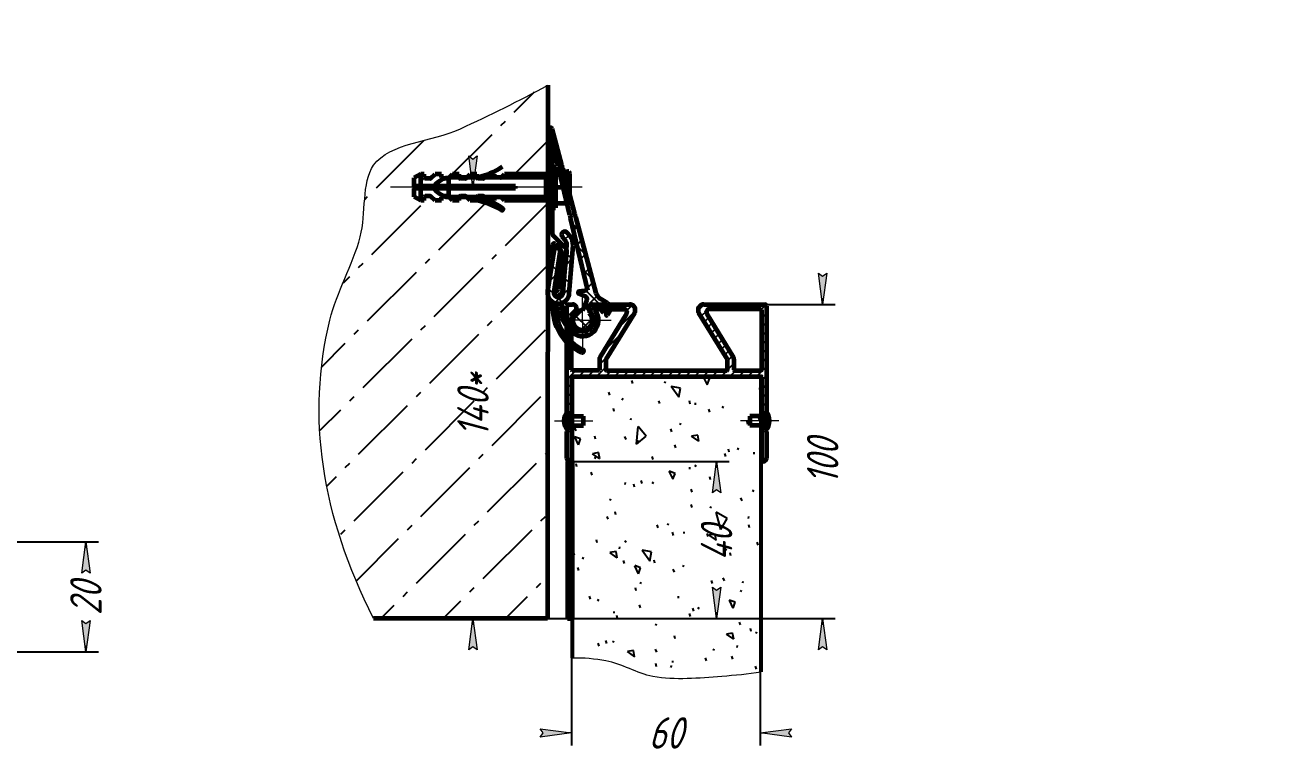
# Model space of a CAD drawing. Header units: millimetres. Extents: x 0 to 1680, y 0 to 594.
# Drawn here: x 229.1 to 428.5, y 225.3 to 340.6 of the extents above; entities that cross this region are included whole.
import ezdxf

# ---------------------------------------------------------------- set-up
doc = ezdxf.new("R2010")
doc.units = ezdxf.units.MM
for name, pattern in [('K5LT_AXLED', [19.5, 15, -1.5, 1.5, -1.5]), ('K5LT_BASIC', [0]), ('K5LT_THIN', [0]), ('K5LT_THIN_INCLUDED_TO_HATCHING', [0])]:
    doc.linetypes.add(name, pattern=pattern)
doc.layers.add('Системный слой', color=7, linetype='Continuous')
doc.styles.add('KDIMTEXTSTYLE', font='GOST_AU.SHX', dxfattribs={"width": 0.96, "oblique": 15, "height": 5})
doc.dimstyles.new('KDIMSTYLE (0.50)', dxfattribs={"dimtxt": 5, "dimasz": 1, "dimexe": 2, "dimexo": 0, "dimgap": 1, "dimtad": 1, "dimlfac": 2, "dimtxsty": 'KDIMTEXTSTYLE', "dimsah": 1, "dimcen": 0, "dimdle": 1, "dimadec": 0, "dimazin": 0, "dimtfac": 0.667, "dimtmove": 0, "dimatfit": 3, "dimfxl": 1, "dimtvp": 1, "dimtolj": 1, "dimtzin": 0, "dimarcsym": 0})

# ---------------------------------------------------------------- blocks, each defined once
blk = doc.blocks.new('U830')
at = {"layer": 'Системный слой', "color": 5, "linetype": 'K5LT_BASIC', "lineweight": 60, "true_color": 0x0000ff}
for p, q in [((315.3897430871893, 271.0888550475452), (315.3897430871893, 246.0888550475452)), ((316.1397430871893, 271.0888550475452), (315.3897430871893, 271.0888550475452)), ((316.1397430871893, 246.0888550475452), (316.1397430871893, 271.0888550475452)), ((315.3897430871893, 246.0888550475452), (316.1397430871893, 246.0888550475452))]:
    blk.add_line(p, q, dxfattribs=at)
blk = doc.blocks.new('KDIMARROW_01')
at = {"layer": 'Системный слой'}
blk.add_hatch(color=0, dxfattribs=at).paths.add_polyline_path([(0, 0), (-5, 0.658262491226197), (-4.5, 5.51091059616309e-16), (-5, -0.6582624912261956)])
at = {"layer": 'Системный слой', "color": 0, "linetype": 'K5LT_THIN', "lineweight": 18}
for p, q in [((-4.5, 5.51091059616309e-16), (-5, 0.658262491226197)), ((-5, 0.658262491226197), (0, 0)), ((0, 0), (-5, -0.6582624912261956)), ((-5, -0.6582624912261956), (-4.5, 5.51091059616309e-16)), ((0, 0), (-1, 0))]:
    blk.add_line(p, q, dxfattribs=at)
blk = doc.blocks.new('U849')
at = {"layer": 'Системный слой', "color": 5, "linetype": 'K5LT_BASIC', "lineweight": 60, "true_color": 0x0000ff}
for p, q in [((315.7722700270094, 306.9534816237879), (315.2993552695207, 307.5087766500058)), ((315.0109494183582, 306.3051060144048), (314.5380346608695, 306.8604010406227)), ((314.6584321151447, 297.927307209121), (315.2466874792935, 305.580088318653)), ((315.655490784731, 297.8506651227526), (316.2437461488798, 305.5034462322847)), ((313.2211557224912, 304.8873753062089), (312.1817453591284, 298.2557681933487)), ((314.2090944389636, 304.7325299236654), (313.1696840756008, 298.1009228108052)), ((313.5067271344146, 305.0954075469772), (314.0007230418064, 305.0181544338997))]:
    blk.add_line(p, q, dxfattribs=at)
for centre, radius, start, end in [((314.9186949651951, 307.184588845314), 0.5, 40.41924145071063, 220.4192414507106), ((314.2496288097072, 305.6567304050213), 1, 355.6044214560689, 40.41924145071733), ((314.2496288097072, 305.6567304050213), 2, 355.6044214560678, 40.41924145071336), ((313.4681005778759, 304.8484095932813), 0.25, 81.11183987916425, 171.1118398791707), ((313.9620964852677, 304.7711564802039), 0.25, 351.1118398791706, 81.11183987919098), ((313.9106381129548, 297.984788773897), 1.75, 171.0921709392491, 355.6044214560681), ((313.9106381129548, 297.984788773897), 0.75, 171.0921709392486, 355.6044214560678), ((311.993865120018, 296.0128655265198), 1, 357.9306609367089, 45.81252553431246), ((320.9879958599713, 295.6878851692327), 8, 177.9306609367082, 244.9585460194216), ((320.9879958599713, 295.6878851692327), 7.5, 179.5770221326839, 244.958546019421), ((313.738193418626, 295.741406767328), 0.25, 5.308174429605517, 179.5770221326798), ((319.9613903528341, 296.3196108126826), 6, 185.3081744296047, 232.2603408371317), ((314.9715760014649, 296.0006237614239), 0.5, 118.133524894569, 183.6578064975603), ((319.9613903528341, 296.3196108126826), 5.5, 183.6578064975605, 232.2603408371316), ((316.4419616035032, 291.7725104972747), 0.25, 232.2603408371309, 52.26034083713083), ((317.7076233487774, 288.6663713589633), 0.25, 244.9585460194161, 64.95854601941606)]:
    blk.add_arc(centre, radius, start, end, dxfattribs=at)
blk = doc.blocks.new('U850')
at = {"layer": 'Системный слой', "color": 5, "linetype": 'K5LT_BASIC', "lineweight": 60, "true_color": 0x0000ff}
for p, q in [((312.2229737408936, 322.1479843058851), (312.2228662769155, 304.1479843103724)), ((312.7229755360947, 322.3979828133397), (312.472974039398, 322.3979828133397)), ((312.9729755360947, 314.9812614794396), (312.9729755360947, 322.1479828133398)), ((312.7229755360947, 314.7312614794396), (312.9729755360947, 314.9812614794396)), ((312.9729755360947, 314.4812614794396), (312.7229755360947, 314.7312614794396)), ((312.9729755360947, 307.3145401455395), (312.9729755360947, 314.4812614794397)), ((312.9728662769155, 304.1479828136712), (312.9728662769155, 305.546882451752)), ((314.9553426530081, 305.2286196380323), (313.0461988407978, 307.1377634502425)), ((313.3996429722122, 305.7236591470487), (314.1772828292826, 304.9460192899784)), ((312.472866276911, 303.8979828136712), (312.7228662769155, 303.8979828136712)), ((314.4649418455983, 304.1367312574807), (313.8811131336745, 298.4529798180491)), ((314.6272489229368, 298.3769444053664), (315.2430835908381, 304.4201323066023)), ((313.3329989990443, 298.0062462336628), (313.3076538614835, 297.7575343039086))]:
    blk.add_line(p, q, dxfattribs=at)
for centre, radius, start, end in [((312.472974039398, 322.1479828133397), 0.25, 90, 179.9996569813452), ((312.7229755360947, 322.1479828133397), 0.25, 0, 90), ((313.2229755360947, 307.3145401455395), 0.25, 180, 224.9999999999954), ((313.2228662769155, 305.546882451752), 0.25, 44.99999999999539, 180), ((314.2482358718216, 304.5215128568461), 1, 354.1813257613989, 45), ((312.472866276911, 304.1479828136712), 0.25, 179.9996569813517, 270), ((312.7228662769155, 304.1479828136712), 0.25, 270, 0), ((313.4701760480959, 304.2389125087916), 1, 354.1352094790606, 45), ((313.5563657912376, 297.7321891663478), 0.25, 174.1813257613956, 264.1813257613827), ((313.5817109287984, 297.9809010961017), 0.25, 84.18132576138265, 174.1813257613956), ((313.6324012039202, 298.4783249556103), 1, 264.181325761396, 354.1813257613989), ((313.6324012039202, 298.4783249556103), 0.25, 264.1813257613827, 354.1813257613956)]:
    blk.add_arc(centre, radius, start, end, dxfattribs=at)
blk = doc.blocks.new('U851')
at = {"layer": 'Системный слой', "color": 30, "linetype": 'K5LT_AXLED', "lineweight": 18, "true_color": 0xff8000}
blk.add_line((348.9897431110317, 277.578729235973), (342.8897430871898, 277.578729235973), dxfattribs=at)
at = {"layer": 'Системный слой', "color": 5, "linetype": 'K5LT_BASIC', "lineweight": 60, "true_color": 0x0000ff}
for p, q in [((344.3897430871898, 278.328729235973), (344.3897430871898, 276.828729235973)), ((346.7897430856997, 278.328729235973), (344.3897430871898, 278.328729235973)), ((346.8897430871898, 279.078729235973), (346.8897430871898, 276.078729235973)), ((346.7897430856997, 276.828729235973), (344.3897430871898, 276.828729235973))]:
    blk.add_line(p, q, dxfattribs=at)
for centre, radius, start, end in [((346.7897430856997, 278.4287292374631), 0.1000000014901161, 270, 0), ((345.3147431736165, 277.578729235973), 2.174999937415126, 316.397179457138, 43.60282054286201), ((346.7897430856997, 276.7287292344829), 0.1000000014901161, 0, 89.99999999999994)]:
    blk.add_arc(centre, radius, start, end, dxfattribs=at)
blk = doc.blocks.new('U852')
at = {"layer": 'Системный слой', "color": 30, "linetype": 'K5LT_AXLED', "lineweight": 18, "true_color": 0xff8000}
blk.add_line((313.2897430633482, 277.578729235973), (319.38974308719, 277.578729235973), dxfattribs=at)
at = {"layer": 'Системный слой', "color": 5, "linetype": 'K5LT_BASIC', "lineweight": 60, "true_color": 0x0000ff}
for p, q in [((315.38974308719, 276.078729235973), (315.38974308719, 279.078729235973)), ((315.4897430886801, 278.328729235973), (317.88974308719, 278.328729235973)), ((317.88974308719, 276.828729235973), (317.88974308719, 278.328729235973)), ((315.4897430886801, 276.828729235973), (317.88974308719, 276.828729235973))]:
    blk.add_line(p, q, dxfattribs=at)
for centre, radius, start, end in [((316.9647430007633, 277.578729235973), 2.174999937415126, 136.397179457138, 223.602820542862), ((315.4897430886801, 278.4287292374631), 0.1000000014901161, 180, 269.9999999999999), ((315.4897430886801, 276.7287292344829), 0.1000000014901161, 90.00000000000001, 180)]:
    blk.add_arc(centre, radius, start, end, dxfattribs=at)
blk = doc.blocks.new('U853')
at = {"layer": 'Системный слой'}
h = blk.add_hatch(dxfattribs=at)
h.set_pattern_fill('Песок', angle=40, style=0, pattern_type=0)
h.set_pattern_definition([(40, (7.66044443118978, 6.427876096865393), (-20.56920350996926, 24.5134221798073), [2, -30]), (130, (9.192533317427737, 7.713451316238471), (-24.5134221798073, -20.56920350996926), [2, -30]), (85, (7.66044443118978, 6.427876096865393), (-20.56882517772485, 24.51297130099583), [2.828000068664551, -42.42599868774414]), (59.99999999999999, (9.192533317427737, 7.713451316238471), (-27.71281292110204, 16), [2, -30]), (150, (10.19226386912524, 9.44522345926672), (-16, -27.71281292110204), [2, -30]), (105, (9.192533317427737, 7.713451316238471), (-27.71230319544804, 15.99970570975645), [2.828000068664551, -42.42599868774414]), (80, (16.85297774861752, 14.14132741310386), (-26.09740545482351, 4.601676708173656), [1.5, -25]), (170, (17.11351569518355, 15.61835731746236), (-4.601676708173652, -26.09740545482351), [1.5, -25]), (125, (16.85297774861752, 14.14132741310386), (-26.09694748155999, 4.601595955130849), [2.121000051498413, -35.35499954223633]), (99.99999999999999, (-18.79566591867736, -15.77143634009354), (-15.75692404819533, -2.778370842670881), [1, -15]), (190, (-18.96929776496088, -14.78664805006619), (2.778370842670888, -15.75692404819533), [1, -15]), (145, (-18.79566591867736, -15.77143634009354), (-15.75733021059786, -2.778442460061004), [1.414000034332275, -21.21299934387207]), (70, (1.232568334324387, 14.08832052805517), (-15.03508193257453, 5.472322293210701), [1, -15]), (160, (1.574569151644623, 15.02799693239705), (-5.472322293210702, -15.03508193257453), [1, -15]), (115, (1.232568334324387, 14.08832052805517), (-15.03546948822825, 5.472463351932776), [1.414000034332275, -21.21299934387207]), (85, (0, 0), (-9.351856781683848, 7.8449203141188), [0.300000011920929, -10]), (65, (0, 0), (-2.418447626479752, 6.644630243886747), [0.300000011920929, -10]), (105, (0, 0), (-6.19307471107896, 7.658056256191532), [0.5, -12]), (110, (0, 0), (-7.945928918804033, 1.364629479863953), [0.5, -7])])
h.paths.add_polyline_path([(346.1397430871893, 237.5542555754899), (346.1397430871893, 284.5888550475449), (316.1397430871893, 284.5888550475449), (316.1397430871236, 239.795097977297), (320.8059112865709, 239.4736839813921), (321.48654267911, 239.3588609629494), (324.1069875066175, 238.5696779646696), (328.844235045339, 236.8910901958582), (328.9548208416088, 236.8694349087835), (332.6962543470577, 236.511925794875), (337.6428688602603, 236.7026497958375), (339.9082954799401, 236.8694349087835)])
at = {"layer": 'Системный слой', "color": 5, "linetype": 'K5LT_BASIC', "true_color": 0x0000ff, "const_width": 0.6}
blk.add_lwpolyline([(346.1397430871893, 237.5542555754899), (346.1397430871893, 284.5888550475449), (316.1397430871893, 284.5888550475449), (316.1397430871893, 239.7950979772973)], dxfattribs=at)
at = {"layer": 'Системный слой', "color": 7, "linetype": 'K5LT_THIN_INCLUDED_TO_HATCHING', "lineweight": 18}
blk.add_open_spline([(346.1397430871893, 237.5542555754899), (344.0693662218243, 237.2427372599398), (341.9922170194079, 237.0144637043707), (339.9082954799401, 236.8694349087835), (336.2776930127582, 236.6167661335437), (332.4969632542184, 236.1976492788056), (328.9548208416088, 236.8694349087835), (326.4090849733063, 237.3522468838062), (324.035423346696, 238.8954281142976), (321.48654267911, 239.3588609629494), (319.7324340020575, 239.6777898133226), (317.9501674713954, 239.8232021514384), (316.1397430871236, 239.795097977297)], degree=3, knots=[0, 0, 0, 0, 1, 1, 1, 2, 2, 2, 3, 3, 3, 4, 4, 4, 4], dxfattribs=at)
blk = doc.blocks.new('U854')
at = {"layer": 'Системный слой'}
h = blk.add_hatch(dxfattribs=at)
h.set_pattern_fill('Неметалл', angle=45, style=0, pattern_type=0)
h.set_pattern_definition([(45, (0, 0), (-1.414213562373095, 1.414213562373095), []), (135, (0, 0), (-1.414213562373095, -1.414213562373095), [])])
h.paths.add_polyline_path([(317.7719135862538, 295.1388384616316), (316.7453625558957, 294.7564865529523), (316.2279714162981, 293.790926400157), (316.4781665431187, 292.7244357070354), (317.3709805473106, 292.0897049342515), (318.4604709501932, 292.2037692232584), (319.2024594027722, 293.009655776217), (319.2263377289413, 294.1048406124613), (318.8378711899081, 294.7072897014946), (319.1919020812362, 295.5817723912841), (319.4603206991308, 295.8545324597955), (319.842991818122, 295.8576023289667), (319.9093492027132, 295.8248285252016), (320.8829573198209, 295.2506653012134), (320.8544551553422, 294.9430146878996), (320.8724760563632, 294.909255048973), (320.9090904272938, 294.8981260806726), (320.9270719591414, 294.9034171850782), (321.2977792869497, 295.1221273672544), (321.491212715604, 295.0080544059965), (321.5071929743591, 294.4145651637551), (321.538374946559, 294.344668461501), (321.6098483626987, 294.3172930133479), (321.6797450649528, 294.3484749855478), (321.6932939504368, 294.3664593258829), (322.0488761240841, 294.9694197317363), (322.1557783487488, 295.7272840678735), (321.6954786254305, 296.3387663671597), (320.6178710431072, 296.9742609083301), (319.9484101751804, 297.8179564377211), (319.930670967959, 297.879111432477), (316.6809001673802, 310.0416939978655), (316.534702709965, 310.3953504877708), (316.5518309752433, 310.5247479737743), (314.6157930931919, 317.7705576124041), (314.4695956357767, 318.1242141023093), (314.4867239010548, 318.2536115883124), (312.9375924015515, 324.0513865464719), (312.8212179341181, 324.2032701719266), (312.6315308175288, 324.2283789383578), (312.4796471920739, 324.1120044709244), (312.4530192891439, 323.9282978609801), (313.8600360295305, 318.0880573387692), (313.9969691719837, 317.7307116743144), (313.9768649836847, 317.6031240948126), (315.7343377919335, 310.3082116628549), (315.8712709343865, 309.9508659984001), (315.8511667460873, 309.8232784188987), (318.6223624152408, 298.3206084240011), (317.1702826503633, 298.1329182870363), (317.0707235957764, 298.0757502059389), (317.0407486509607, 297.9649273855006), (317.097916732058, 297.8653683309136), (317.1320056350094, 297.8456165954414), (318.1602563718911, 297.418805839581), (318.4306532908962, 297.1480068078262), (318.4320313211078, 296.7693784695591)])
at = {"layer": 'Системный слой', "color": 5, "linetype": 'K5LT_BASIC', "lineweight": 60, "true_color": 0x0000ff}
for p, q in [((313.8600360295306, 318.0880573387692), (312.4530192891439, 323.9282978609801)), ((314.4867239010548, 318.2536115883124), (312.9375924015515, 324.0513865464718)), ((315.7343377919337, 310.3082116628551), (313.9768649836847, 317.6031240948126)), ((316.5518309752433, 310.5247479737743), (314.6157930931918, 317.7705576124041)), ((318.6223624152408, 298.3206084240011), (315.8511667460873, 309.8232784188987)), ((319.930670967959, 297.879111432477), (316.6809001673801, 310.0416939978657)), ((318.1602563718911, 297.4188058395811), (317.1320056350094, 297.8456165954414)), ((318.6223624152408, 298.3206084240011), (317.1702826503631, 298.1329182870365)), ((317.771913586254, 295.1388384616316), (318.4320313211078, 296.7693784695591)), ((318.8378711899081, 294.7072897014946), (319.1919020812365, 295.5817723912838)), ((320.8829573198209, 295.2506653012134), (319.9093492027132, 295.8248285252016)), ((321.6954786254305, 296.3387663671597), (320.6178710431068, 296.9742609083299)), ((320.8829573198209, 295.2506653012134), (320.8544551553427, 294.9430146878999)), ((321.2977792869494, 295.1221273672543), (320.9270719591414, 294.9034171850782)), ((321.491212715604, 295.0080544059965), (321.2977792869497, 295.1221273672544)), ((321.491212715604, 295.0080544059965), (321.507192974359, 294.4145651637551)), ((322.048876124084, 294.9694197317363), (321.6932939504368, 294.3664593258829))]:
    blk.add_line(p, q, dxfattribs=at)
for centre, radius, start, end in [((312.6960654135971, 323.9868519504034), 0.25, 14.95962907936064, 193.5454342549859), ((313.4971482259662, 317.7440915817174), 0.5, 343.6242760050747, 43.46659250488675), ((314.9695955116595, 318.1238617995948), 0.5, 164.959629079359, 224.9596290793581), ((315.371449988369, 309.9642459058032), 0.4999999999999999, 343.6242760050747, 43.46659250486599), ((317.0347025858478, 310.3949981850562), 0.5, 164.959629079359, 224.9596290793581), ((317.1895111014298, 297.9841558365671), 0.15, 97.36499298832054, 247.4574288034057), ((317.9685714838238, 296.9570083691606), 0.5, 337.9596290793617, 67.45742880342598), ((321.379832895685, 298.2663190088875), 1.5, 194.9596290793585, 239.470989307621), ((319.6553619185204, 295.3941424916825), 0.5, 59.47098930760598, 157.9596290793616), ((321.1875040570458, 295.4773943001214), 1, 329.4709893076222, 59.47098930762133), ((317.7647430871893, 293.5888550475451), 1.55, 89.7349414201211, 46.18431673859885), ((320.9042170949315, 294.9478880202619), 0.05, 185.593307318248, 297.1999585872011), ((321.6071567437325, 294.4172567827213), 0.1, 181.5423703428664, 329.4709893076301)]:
    blk.add_arc(centre, radius, start, end, dxfattribs=at)
blk = doc.blocks.new('U856')
at = {"layer": 'Системный слой', "color": 30, "linetype": 'K5LT_AXLED', "lineweight": 18, "true_color": 0xff8000}
for q in [(317.7647430871893, 298.138855047545), (313.2147430871894, 293.5888550475451), (322.3147430871893, 293.5888550475451), (317.7647430871893, 289.0388550475451)]:
    blk.add_line((317.7647430871893, 293.5888550475451), q, dxfattribs=at)
blk = doc.blocks.new('U855')
at = {"layer": 'Системный слой', "color": 5, "linetype": 'K5LT_BASIC', "lineweight": 60, "true_color": 0x0000ff}
for p, q in [((315.2647430871893, 276.3388550475452), (315.2647430871893, 295.8388550475451)), ((315.5147430871893, 296.0888550475451), (316.1684442541085, 296.0888550475451)), ((319.3610419202702, 296.0888550475451), (325.2504335407575, 296.0888550475451)), ((319.8383872225221, 295.3388550475451), (324.3323986951441, 295.3388550475451)), ((337.0290526336209, 296.0888550475451), (346.7647430871891, 296.0888550475451)), ((346.1647430871892, 295.3388550475451), (337.9470874792344, 295.3388550475451)), ((346.2647430871893, 285.6888550475448), (346.2647430871893, 295.238855047545)), ((347.0147430871891, 295.8388550475451), (347.0147430871891, 276.3388550475451)), ((324.7587594398497, 294.5776721319977), (320.5232332207818, 287.663505831351)), ((326.0178828812277, 294.7187257995597), (321.4864135931347, 287.3214555139698)), ((340.7930725812435, 287.3214555139698), (336.2616032931505, 294.7187257995596)), ((337.5207267345286, 294.5776721319976), (341.7562529535967, 287.6635058313503)), ((316.0147430871893, 285.688855047545), (316.0147430871893, 291.5152109122124)), ((320.4495939654876, 287.4023229158035), (320.4495939654876, 285.688855047545)), ((341.8298922088909, 287.4023229158029), (341.8298922088909, 285.6888550475448)), ((320.3495939654877, 285.5888550475449), (316.1147430871893, 285.5888550475449)), ((321.4495939654876, 287.1908640561961), (321.4495939654876, 285.688855047545)), ((321.5495939654876, 285.5888550475449), (340.7298922088908, 285.5888550475448)), ((340.8298922088909, 285.6888550475448), (340.8298922088909, 287.1908640561954)), ((341.9298922088908, 285.5888550475449), (346.1647430871894, 285.5888550475449)), ((316.0147430871893, 284.4888550475449), (316.0147430871893, 271.238855047545)), ((346.1647430871894, 284.5888550475449), (316.1147430871895, 284.5888550475449)), ((346.2647430871893, 271.238855047545), (346.2647430871893, 284.4888550475449)), ((315.2647430871896, 276.3388550475451), (315.5147430871896, 276.0888550475451)), ((315.5147430871896, 276.0888550475451), (315.2647430871896, 275.8388550475451)), ((315.2647430871893, 271.5888550475451), (315.2647430871893, 275.8388550475448)), ((347.0147430871891, 276.3388550475451), (346.7647430871891, 276.0888550475451)), ((346.7647430871891, 276.0888550475451), (347.0147430871891, 275.8388550475451)), ((347.0147430871891, 275.8388550475451), (347.0147430871891, 271.5888550475451)), ((315.8647430871893, 271.0888550475451), (315.7647430871893, 271.0888550475451)), ((346.5147430871893, 271.0888550475451), (346.4147430871892, 271.0888550475451))]:
    blk.add_line(p, q, dxfattribs=at)
at = {"layer": 'Системный слой', "color": 7, "linetype": 'K5LT_THIN', "lineweight": 18}
for p in [(341.7562529535967, 287.6635058313503), (341.8298922088909, 287.4023229158029)]:
    blk.add_line(p, (341.8298922088909, 287.5432954888745), dxfattribs=at)
at = {"layer": 'Системный слой', "color": 5, "linetype": 'K5LT_BASIC', "lineweight": 60, "true_color": 0x0000ff}
for centre, radius, start, end in [((315.5147430871893, 295.8388550475451), 0.25, 90, 180), ((316.1684442541085, 295.4425562144642), 0.6462988330808485, 310.7331034561733, 90), ((319.3610419202702, 295.4425562144642), 0.6462988330808443, 90, 229.2668965438157), ((319.8383872225221, 295.238855047545), 0.1, 90, 218.5092891244497), ((324.3323986951441, 294.8388550475451), 0.5, 328.5089190187393, 90), ((325.2504335407575, 295.1888550475451), 0.9, 328.5089190187341, 90), ((337.0290526336209, 295.1888550475451), 0.9, 90, 211.4910809812658), ((337.9470874792344, 294.8388550475451), 0.5, 90, 211.491080981273), ((346.1647430871892, 295.238855047545), 0.1, 0, 90), ((346.7647430871891, 295.8388550475451), 0.25, 0, 90), ((317.7647430871893, 293.5888550475451), 1.799999999999998, 130.7331034561804, 49.26689654381961), ((317.7647430871893, 293.5888550475451), 2.549999999999948, 231.4907108755621, 38.50928912443644), ((316.1147430871894, 291.5152109122124), 0.1, 51.49071087556043, 180), ((320.9495939654876, 287.4023229158035), 0.5, 148.5089190187242, 180), ((321.6995939654876, 287.1908640561961), 0.25, 148.5089190187298, 180), ((340.5798922088909, 287.1908640561954), 0.25, 0, 31.49108098125108), ((341.3298922088909, 287.4023229158029), 0.5, 0, 31.4910809812758), ((316.1147430871893, 285.688855047545), 0.1, 180, 270), ((320.3495939654877, 285.688855047545), 0.1, 270, 0), ((321.5495939654876, 285.688855047545), 0.1, 180, 270), ((340.7298922088908, 285.6888550475448), 0.1, 270, 0), ((341.9298922088908, 285.6888550475448), 0.1, 180, 270), ((346.1647430871894, 285.6888550475448), 0.1, 270, 0), ((316.1147430871893, 284.4888550475449), 0.1, 90, 180), ((346.1647430871894, 284.4888550475449), 0.1, 0, 90), ((315.7647430871893, 271.5888550475451), 0.5, 180, 270), ((346.5147430871891, 271.5888550475451), 0.5, 270, 0), ((315.8647430871893, 271.238855047545), 0.15, 270, 0), ((346.4147430871892, 271.238855047545), 0.15, 180, 270)]:
    blk.add_arc(centre, radius, start, end, dxfattribs=at)
at = {"layer": 'Системный слой'}
blk.add_blockref('U856', (0, 0), dxfattribs=at)

msp = doc.modelspace()

# ---------------------------------------------------------------- hatches: boundary and pattern name
at = {"layer": 'Системный слой'}
h = msp.add_hatch(dxfattribs=at)
h.set_pattern_fill('Бетон', angle=45, style=0, pattern_type=0)
h.set_pattern_definition([(45, (0, 0), (-9.899494936611664, 9.899494936611665), [11, -5]), (45, (9.19238815542512, 9.192388155425117), (-9.899494936611664, 9.899494936611665), [1, -15]), (45, (0.7071067811865488, 10.60660171779821), (-9.899494936611664, 9.899494936611665), [11, -5]), (45, (9.899494936611667, 19.79898987322333), (-9.899494936611664, 9.899494936611665), [1, -15])])
h.paths.add_polyline_path([(277.5658078495046, 293.5888550475452), (276.3153283737111, 286.7735018799834), (275.860813585896, 279.8768298409586), (276.2022634860593, 272.8988389304706), (277.3396780742012, 265.8395291485194), (279.2730573503216, 258.6989004951052), (282.0024013144205, 251.4769529702278), (284.5302464995618, 246.0888550475452), (312.2094213869127, 246.0888550475452), (312.2174749281169, 297.5424106217358), (312.1817453591284, 298.2557681933487), (312.2176224110569, 298.4846696177943), (312.2199188173652, 313.1562614794393), (311.9729755360947, 313.1562614794396), (311.9729755360947, 312.6312614794397), (305.3229755360946, 312.6312614794397), (304.8492318493869, 313.1050051661473), (304.7254881626793, 313.1562614794393), (303.9229755360946, 313.1562614794396), (303.799231849387, 313.1050051661473), (303.7479755360946, 312.9812614794397), (303.7479755360946, 312.6312614794397), (302.6979755360949, 312.6312614794394), (305.0474528887378, 311.4073593376785), (305.128941308096, 311.284612907222), (305.0997674886704, 311.1401970599634), (304.9770210582139, 311.0587086406051), (304.8415261555285, 311.0822321755055), (301.8643150633864, 312.3915957927135), (300.9479755360946, 312.6312614794397), (299.8979755360947, 312.6312614794397), (299.3729755360948, 313.1562614794393), (298.1479755360947, 313.1562614794396), (298.1479755360947, 312.6312614794397), (297.0979755360947, 312.6312614794397), (296.5729755360949, 313.1562614794393), (296.4729755360947, 313.1562614794393), (295.7774791820086, 313.3312614794395), (295.5229755360947, 313.3312614794394), (295.3992318493871, 313.280005166147), (295.3479755360947, 313.1562614794396), (295.3479755360947, 312.6312614794397), (294.2979755360946, 312.6312614794397), (293.6492318493871, 313.280005166147), (293.5254881626795, 313.3312614794395), (292.7229755360947, 313.3312614794394), (292.5992318493871, 313.280005166147), (292.5479755360946, 313.1562614794396), (292.5479755360946, 312.6312614794397), (292.0229755360947, 312.6312614794397), (290.9729755360947, 313.2374792620885), (290.9729755360947, 314.5532314224582), (292.0229755360947, 314.5532314224585), (294.1037594814914, 314.5532314363454), (293.9729755360947, 314.7312614794396), (294.1037594814914, 314.9092915364203), (292.0229755360947, 314.9092915364204), (290.9729755360947, 314.9092915364204), (290.9729755360947, 316.2250436967904), (292.0229755360945, 316.8312614794395), (292.5479755360946, 316.8312614794394), (292.5479755360948, 316.3062614794394), (292.5992318493871, 316.1825177927318), (292.7229755360947, 316.1312614794397), (293.5254881626795, 316.1312614794394), (293.649231849387, 316.1825177927317), (294.2979755360948, 316.8312614794395), (295.3479755360947, 316.8312614794394), (295.3479755360947, 316.3062614794394), (295.3992318493871, 316.1825177927318), (295.5229755360945, 316.1312614794397), (295.7774791820088, 316.1312613349892), (296.4729755360947, 316.3062614794394), (296.5729755360946, 316.3062614794394), (297.0979755360947, 316.8312614794395), (298.1479755360947, 316.8312614794394), (298.1479755360949, 316.3062614794394), (299.3729755360948, 316.3062614794394), (299.8979755360947, 316.8312614794395), (300.9479755360946, 316.8312614794394), (300.9479755360945, 316.3062614794396), (302.6979755360946, 316.8312614794395), (303.7479755360946, 316.8312614794396), (303.7479755360946, 316.4812614794396), (303.799231849387, 316.357517792732), (303.9229755360948, 316.3062614794394), (304.7254881626793, 316.3062614794396), (304.849231849387, 316.3575177927319), (305.3229755360946, 316.8312614794395), (311.9729755360947, 316.8312614794397), (311.9729755360947, 316.3062614794394), (312.2204118572436, 316.3062614794394), (312.2227083466682, 330.9783843680871), (299.9271637765017, 324.7934400329736), (298.3229755360946, 324.0513865464718), (295.1953970708767, 322.9408753616033), (289.281192442216, 321.2923958312235), (285.9493965509844, 319.6742570128579), (284.5302464995618, 318.2536115883127), (283.6640626579339, 316.3926034588595), (283.1743655607639, 313.7072713986644), (282.8734420167211, 309.8281034992194), (282.3983294473962, 306.8604010406225), (280.9660517221434, 302.6781997583163), (277.9749342982204, 295.061069702843)])
h = msp.add_hatch(dxfattribs=at)
h.set_pattern_fill('Неметалл', angle=45, style=0, pattern_type=0)
h.set_pattern_definition([(45, (0, 0), (-2.121320343559642, 2.121320343559643), []), (135, (0, 0), (-2.121320343559643, -2.121320343559642), [])])
edge = h.paths.add_edge_path()
edge.add_line((312.6908734810856, 296.729928525566), (313.7501583022402, 296.2421625287277))
edge.add_line((313.7501583022402, 296.2421625287277), (314.8807092597447, 296.5282648399482))
edge.add_line((314.8807092597447, 296.5282648399482), (315.580469438593, 297.4611826777549))
edge.add_line((315.580469438593, 297.4611826777549), (315.6554907847307, 297.8506651227523))
edge.add_line((315.655490784731, 297.8506651227526), (316.2437461488798, 305.5034462322847))
edge.add_line((316.2437461488797, 305.5034462322845), (315.9458329061742, 306.7163962311801))
edge.add_line((315.9458329061742, 306.7163962311801), (315.7722700270095, 306.9534816237879))
edge.add_line((315.7722700270094, 306.9534816237879), (315.2993552695207, 307.5087766500058))
edge.add_line((315.2993552695207, 307.5087766500056), (314.9586270526368, 307.6829917229066))
edge.add_line((314.9586270526368, 307.6829917229066), (314.5945071605034, 307.5652491496396))
edge.add_line((314.5945071605034, 307.5652491496396), (314.4202920876025, 307.2245209327558))
edge.add_line((314.4202920876025, 307.2245209327558), (314.5380346608695, 306.8604010406224))
edge.add_line((314.5380346608695, 306.8604010406227), (315.0109494183582, 306.3051060144048))
edge.add_line((315.0109494183583, 306.3051060144046), (315.2466874792935, 305.580088318653))
edge.add_line((315.2466874792935, 305.580088318653), (315.1909582666415, 304.8550911629532))
edge.add_line((315.1909582666414, 304.8550911629534), (315.2430835908381, 304.4201323066026))
edge.add_line((315.2430835908381, 304.4201323066023), (314.8948437912873, 301.0028538501186))
edge.add_line((314.8948437912873, 301.0028538501186), (314.6584321151447, 297.927307209121))
edge.add_line((314.6584321151445, 297.9273072091207), (314.3987627185871, 297.4153729597715))
edge.add_line((314.3987627185871, 297.4153729597715), (313.8531565481785, 297.2369947717073))
edge.add_line((313.8531565481785, 297.2369947717073), (313.3412222988293, 297.4966641682646))
edge.add_line((313.3412222988293, 297.4966641682646), (313.162844110765, 298.0422703386733))
edge.add_line((313.162844110765, 298.0422703386733), (313.1696840756006, 298.1009228108046))
edge.add_line((313.1696840756008, 298.1009228108052), (314.2090944389636, 304.7325299236654))
edge.add_line((314.2090944389636, 304.7325299236651), (314.1640635133277, 304.9184973081391))
edge.add_line((314.1640635133277, 304.9184973081391), (314.0007230418064, 305.0181544338998))
edge.add_line((314.0007230418064, 305.0181544338997), (313.5067271344146, 305.0954075469772))
edge.add_line((313.5067271344147, 305.0954075469772), (313.3207597499409, 305.0503766213413))
edge.add_line((313.3207597499409, 305.0503766213413), (313.22110262418, 304.8870361498201))
edge.add_line((313.2211158550983, 304.8871209457606), (312.2176224110567, 298.4846696177947))
edge.add_line((312.2176224110569, 298.4846696177943), (312.2174749281169, 297.5424106217359))
edge.add_line((312.2174749281169, 297.5424106217358), (312.6908734810856, 296.729928525566))
h.paths.add_polyline_path([(316.1613590751663, 292.3434616343009), (314.9531235295815, 294.0464492638465), (314.472594566328, 295.968725056298), (314.5961870542878, 296.3309011271898), (314.7358120262403, 296.4415493197509), (313.5829495225928, 296.2657424720928), (312.690873481086, 296.7299285255662), (312.9937645678365, 296.0270462970285), (312.9932129800126, 295.9767565979326), (313.3005287920446, 293.4736471333516), (314.3717866439519, 291.1905775735863), (315.2647430871896, 290.0982181220063), (315.2647430871896, 290.8407852425914), (314.0112147123474, 292.9356997070663), (313.4969150599914, 295.3222235111768), (313.4882002309934, 295.7432523396762), (313.562726557123, 295.9194836622761), (313.7400389909741, 295.9913999549607), (313.9162703135739, 295.916873628831), (313.9871212959944, 295.7645349291424), (314.5805616491431, 293.6650520053598), (315.4680355136015, 292.3434616343011)])
h = msp.add_hatch(dxfattribs=at)
h.set_pattern_fill('Металл', angle=45, style=0, pattern_type=0)
h.set_pattern_definition([(45, (0, 0), (-0.7071067811865475, 0.7071067811865476), [])])
h.paths.add_polyline_path([(324.7587594398497, 294.5776721319977), (320.5232332207818, 287.663505831351), (320.4495939654876, 287.4023229158035), (320.4495939654877, 285.688855047545), (320.4203046436063, 285.6181443694263), (320.3495939654877, 285.5888550475449), (316.1147430871893, 285.5888550475449), (316.0440324090706, 285.6181443694263), (316.0147430871893, 285.688855047545), (316.0147430871893, 289.4215659260074), (315.2647430871893, 290.0982181220068), (315.2647430871893, 278.9354255990567), (315.38974308719, 279.078729235973), (315.38974308719, 278.4287292374631), (315.4190324095078, 278.3580185582908), (315.4897430886801, 278.328729235973), (316.0147430871893, 278.328729235973), (316.0147430871892, 284.4888550475449), (316.0440324090706, 284.5595657256636), (316.1147430871895, 284.5888550475449), (316.1397430871893, 284.5888550475449), (346.1397430871893, 284.5888550475449), (346.1647430871894, 284.5888550475449), (346.2354537653082, 284.5595657256636), (346.2647430871893, 284.4888550475449), (346.2647430871893, 278.328729235973), (346.7897430856997, 278.328729235973), (346.8604537648721, 278.3580185582908), (346.8897430871898, 278.4287292374631), (346.8897430871898, 279.078729235973), (347.0147430871891, 278.9354255990584), (347.0147430871891, 295.8388550475451), (346.9415197824858, 296.0156317428417), (346.7647430871891, 296.0888550475451), (337.0290526336209, 296.0888550475451), (336.392656530553, 295.8252511506129), (336.129052633621, 295.1888550475451), (336.2616032931505, 294.7187257995596), (340.7930725812439, 287.3214555139692), (340.8298922088909, 287.1908640561954), (340.8298922088907, 285.6888550475448), (340.8006028870095, 285.6181443694262), (340.7298922088908, 285.5888550475448), (321.5495939654876, 285.5888550475449), (321.4788832873689, 285.6181443694263), (321.4495939654876, 285.688855047545), (321.4495939654876, 287.1908640561961), (321.4864135931347, 287.3214555139698), (326.017882881228, 294.7187257995596), (326.125533752906, 295.3990921011243), (325.720562788743, 295.9563043880156), (325.2504335407575, 296.0888550475451), (321.9787788224467, 296.0888550475451), (322.1793878503752, 295.3502465886573), (322.177861000524, 295.3388550475451), (324.3323986951441, 295.3388550475451), (324.6859520857373, 295.1924084381383), (324.8323986951441, 294.8388550475451)])
h.paths.add_polyline_path([(337.5207267345286, 294.5776721319976), (337.4609206947075, 294.9556534106446), (337.6859045636868, 295.2652157922509), (337.9470874792344, 295.3388550475451), (346.1647430871892, 295.3388550475451), (346.235453765308, 295.3095657256637), (346.2647430871893, 295.238855047545), (346.2647430871893, 285.6888550475448), (346.2354537653082, 285.6181443694262), (346.1647430871894, 285.5888550475449), (341.9298922088908, 285.5888550475449), (341.859181530772, 285.6181443694262), (341.8298922088909, 285.6888550475448), (341.8298922088909, 287.4023229158029), (341.7562529535967, 287.6635058313503)])
h.paths.add_polyline_path([(315.2647430871893, 295.8388550475451), (315.2647430871893, 293.4575303696986), (316.5949802447784, 291.9702105109881), (316.6899571427342, 291.8041049987185), (316.6396616172166, 291.6194918559994), (316.4735561049469, 291.5245149580436), (316.288942962228, 291.5748104835612), (315.2647430871893, 292.5857784031988), (315.2647430871893, 290.8407852425917), (316.0147430871893, 290.0739064679891), (316.0147430871893, 291.5152109122124), (316.0440324090707, 291.5859215903311), (316.1147430871894, 291.6152109122124), (316.1770072381327, 291.5934616343004), (317.4844153574552, 291.0543104407287), (318.878045000725, 291.2947192953897), (319.9292519101124, 292.2407446828166), (320.3147121611612, 293.6014137810405), (319.9158681987623, 294.9582201392427), (319.7601365004341, 295.1765908966016), (319.739028202944, 295.2501592604094), (319.7761230715787, 295.3171057696331), (319.8383872225221, 295.3388550475451), (320.7334140378989, 295.3388550475451), (319.9093492027131, 295.8248285252016), (319.5304170346444, 295.878279637534), (319.2246758850013, 295.6481297758752), (319.1919020812365, 295.5817723912838), (318.9378000603137, 294.9541214597402), (318.9393084594529, 294.952818458447), (319.5323244476807, 293.9289375875903), (319.3615707122393, 292.7581074710351), (318.500829731406, 291.9462423566755), (317.3220266203556, 291.8441481581237), (316.3345207480605, 292.4959396525318), (315.9650121827964, 293.6199785398469), (316.3731651194305, 294.7305690045624), (316.5901777149257, 294.952818458447), (316.8129517323886, 295.3944699161785), (316.6581820101258, 295.8642896752815), (316.2165305523941, 296.0870636927442), (316.1684442541085, 296.0888550475451), (315.5147430871893, 296.0888550475451), (315.3379663918927, 296.0156317428417)])
h = msp.add_hatch(dxfattribs=at)
h.set_pattern_fill('Камень искусственный', angle=45, style=0, pattern_type=0)
h.set_pattern_definition([(45, (0, 0), (-0.7071067811865475, 0.7071067811865476), []), (135, (0, 0), (-0.7071067811865476, -0.7071067811865475), [])])
h.paths.add_polyline_path([(316.1397430871893, 246.0888550475452), (316.1397430871893, 271.0888550475452), (315.3897430871893, 271.0888550475452), (315.3897430871893, 246.0888550475452)])

# ---------------------------------------------------------------- linework, layer by layer
at = {"layer": 'Системный слой', "color": 5, "linetype": 'K5LT_BASIC', "lineweight": 60, "true_color": 0x0000ff}
for p, q in [((312.2227083466682, 330.9783843680871), (312.2094213869127, 246.0888550475452)), ((312.9729755360947, 317.9812614794396), (313.4729755360947, 317.9812614794396)), ((312.9729755360947, 317.9812614794396), (312.9729755360947, 311.4812614794396)), ((313.4729755360947, 317.9812614794396), (313.4729755360947, 311.4812614794396)), ((313.4729755360947, 317.2312614794396), (315.3409132183754, 317.2312614794396)), ((315.5642042121106, 317.2312614794396), (315.3409132183754, 317.2312614794396)), ((315.5642042121106, 317.2312614794396), (315.7229755360947, 316.9562614794396)), ((292.0229755360947, 316.8312614794395), (290.9729755360947, 316.2250436967904)), ((290.9729755360947, 314.9092915364204), (290.9729755360947, 316.2250436967903)), ((292.0229755360947, 314.9092915364204), (292.0229755360947, 316.8312614794395)), ((292.5479755360946, 316.8312614794395), (292.0229755360945, 316.8312614794395)), ((292.5479755360946, 316.3062614794394), (292.5479755360946, 316.8312614794394)), ((293.5254881626795, 316.1312614794397), (292.7229755360947, 316.1312614794397)), ((293.649231849387, 316.1825177927317), (294.2979755360946, 316.8312614794394)), ((295.3479755360947, 316.8312614794395), (294.2979755360948, 316.8312614794395)), ((295.3479755360947, 316.3062614794394), (295.3479755360947, 316.8312614794394)), ((296.3254881626792, 316.1312614794397), (295.5229755360945, 316.1312614794397)), ((296.4492318493869, 316.1825177927317), (297.0979755360945, 316.8312614794394)), ((312.9729755360947, 316.3062614794394), (296.4729755360947, 316.3062614794394)), ((296.4729755360947, 313.1562614794393), (296.4729755360947, 316.3062614794393)), ((298.1479755360947, 316.8312614794395), (297.0979755360947, 316.8312614794395)), ((298.1479755360947, 316.3062614794394), (298.1479755360947, 316.8312614794394)), ((299.1254881626794, 316.1312614794397), (298.3229755360946, 316.1312614794397)), ((299.2492318493871, 316.1825177927317), (299.8979755360947, 316.8312614794394)), ((300.9479755360946, 316.8312614794395), (299.8979755360947, 316.8312614794395)), ((300.9479755360946, 316.3062614794394), (300.9479755360946, 316.8312614794394)), ((301.9254881626794, 316.1312614794397), (301.1229755360946, 316.1312614794397)), ((302.0492318493868, 316.1825177927317), (302.6979755360944, 316.8312614794394)), ((303.7479755360946, 316.8312614794395), (302.6979755360946, 316.8312614794395)), ((303.7479755360946, 316.4812614794396), (303.7479755360946, 316.8312614794396)), ((304.7254881626793, 316.3062614794394), (303.9229755360946, 316.3062614794394)), ((304.849231849387, 316.3575177927319), (305.3229755360946, 316.8312614794395)), ((311.9729755360947, 316.8312614794395), (305.3229755360946, 316.8312614794395)), ((311.9729755360947, 312.6312614794397), (311.9729755360947, 316.8312614794397)), ((315.7229755360947, 312.5062614794397), (315.7229755360947, 316.9562614794397)), ((292.0229755360947, 314.9092915364204), (290.9729755360947, 314.9092915364205)), ((290.9729755360947, 313.2374792620885), (290.9729755360947, 314.5532314224585)), ((292.0229755360947, 314.5532314224583), (290.9729755360947, 314.5532314224582)), ((292.0229755360947, 312.6312614794397), (290.9729755360947, 313.2374792620888)), ((307.0729755360946, 314.9092915364204), (292.0229755360947, 314.9092915364203)), ((292.0229755360947, 312.6312614794397), (292.0229755360947, 314.5532314224588)), ((307.0729755360946, 314.5532314224583), (292.0229755360947, 314.5532314224585)), ((292.5479755360946, 312.6312614794397), (292.5479755360946, 313.1562614794396)), ((293.5254881626795, 313.3312614794395), (292.7229755360947, 313.3312614794395)), ((294.2979755360946, 312.6312614794397), (293.649231849387, 313.2800051661474)), ((295.3479755360947, 312.6312614794397), (295.3479755360947, 313.1562614794396)), ((296.3254881626792, 313.3312614794395), (295.5229755360945, 313.3312614794395)), ((297.0979755360947, 312.6312614794397), (296.4492318493872, 313.2800051661474)), ((312.9729755360947, 313.1562614794393), (296.4729755360947, 313.1562614794393)), ((298.1479755360947, 312.6312614794397), (298.1479755360947, 313.1562614794396)), ((299.1254881626794, 313.3312614794395), (298.3229755360946, 313.3312614794395)), ((299.8979755360947, 312.6312614794397), (299.2492318493871, 313.2800051661474)), ((300.9479755360946, 312.7513624921171), (300.9479755360946, 313.1562614794394)), ((301.9254881626794, 313.3312614794395), (301.1229755360946, 313.3312614794395)), ((302.1729755360946, 313.1562614794393), (302.0492318493868, 313.2800051661469)), ((304.7254881626793, 313.1562614794393), (302.1729755360946, 313.1562614794393)), ((302.1729755360946, 313.1562614794393), (302.6979755360946, 312.6312614794393)), ((307.0729755360946, 314.5532314224583), (307.0729755360946, 314.9092915364203)), ((313.4729755360947, 314.7312614794396), (315.3409132183754, 314.7312614794396)), ((292.5479755360946, 312.6312614794397), (292.0229755360945, 312.6312614794397)), ((295.3479755360947, 312.6312614794397), (294.2979755360948, 312.6312614794397)), ((298.1479755360947, 312.6312614794397), (297.0979755360947, 312.6312614794397)), ((300.9479755360946, 312.6312614794397), (299.8979755360947, 312.6312614794397)), ((300.9479755360946, 312.7513624921171), (300.9479755360946, 312.6312614794394)), ((303.7479755360946, 312.6312614794397), (302.6979755360946, 312.6312614794397)), ((303.7479755360946, 312.6312614794397), (303.7479755360946, 312.9812614794397)), ((305.3229755360946, 312.6312614794397), (304.849231849387, 313.1050051661473)), ((311.9729755360947, 312.6312614794397), (305.3229755360946, 312.6312614794397)), ((312.9729755360947, 311.4812614794396), (313.4729755360947, 311.4812614794396)), ((313.4729755360947, 312.2312614794396), (315.3409132183858, 312.2312614794396)), ((315.3409132183856, 312.2312614794396), (315.5642042121106, 312.2312614794396)), ((315.5642042121106, 312.2312614794396), (315.7229755360947, 312.5062614794396)), ((312.2094213869125, 246.0888550475452), (284.5302464995618, 246.0888550475452))]:
    msp.add_line(p, q, dxfattribs=at)
at = {"layer": 'Системный слой', "color": 7, "linetype": 'K5LT_THIN', "lineweight": 18}
for p, q in [((295.581833155471, 316.0562618148469), (296.4729755360947, 316.0562614792432)), ((312.9729755360947, 316.0562614794394), (296.4729755360947, 316.0562614794394)), ((312.9729755360947, 316.0562614794394), (296.4729755360947, 316.0562614794394)), ((295.5818323533415, 313.4062614781515), (296.4729755360947, 313.4062614794394)), ((312.9729755360947, 313.4062614794393), (296.4729755360947, 313.4062614794393)), ((312.9729755360947, 313.4062614794393), (296.4729755360947, 313.4062614794393))]:
    msp.add_line(p, q, dxfattribs=at)
at = {"layer": 'Системный слой', "color": 30, "linetype": 'K5LT_AXLED', "lineweight": 18, "true_color": 0xff8000}
msp.add_line((317.7229755360947, 314.7312614794397), (287.2229755360947, 314.7312614794397), dxfattribs=at)
at = {"layer": 'Системный слой', "color": 5, "linetype": 'K5LT_BASIC', "lineweight": 60, "true_color": 0x0000ff}
for centre, radius, start, end in [((298.4210166854734, 327.9086243148436), 11.87435658876283, 282.2869629971042, 303.9207672714834), ((292.7229755360947, 316.3062614794394), 0.175, 180, 270), ((293.5254881626795, 316.3062614794394), 0.175, 270, 314.9999999999996), ((295.5229755360947, 316.3062614794394), 0.175, 180, 270), ((296.3254881626792, 316.3062614794394), 0.175, 270, 314.9999999999996), ((298.3229755360946, 316.3062614794394), 0.175, 180, 270), ((299.1254881626794, 316.3062614794394), 0.175, 270, 314.9999999999987), ((301.1229755360946, 316.3062614794394), 0.175, 180, 270), ((301.9254881626794, 316.3062614794394), 0.175, 270, 315.0000000000004), ((303.9229755360946, 316.4812614794396), 0.175, 180, 270), ((304.7254881626793, 316.4812614794396), 0.175, 270, 314.9999999999996), ((292.7229755360947, 313.1562614794393), 0.175, 90, 180), ((293.5254881626795, 313.1562614794393), 0.175, 45.00000000000042, 90), ((295.5229755360947, 313.1562614794393), 0.175, 90, 180), ((296.3254881626792, 313.1562614794393), 0.175, 45.00000000000042, 90), ((298.3229755360946, 313.1562614794393), 0.175, 90, 180), ((299.1254881626794, 313.1562614794393), 0.175, 45.00000000000123, 90), ((301.1229755360946, 313.1562614794393), 0.175, 90, 180), ((298.4210166854734, 301.5538986440356), 11.87435658876282, 56.07923272851644, 77.71303700289565), ((301.9254881626794, 313.1562614794393), 0.175, 44.99999999999959, 90), ((303.9229755360946, 312.9812614794396), 0.175, 90, 180), ((304.7254881626793, 312.9812614794396), 0.175, 45.00000000000042, 90), ((298.049803421947, 299.6787667238), 13.27277371155281, 59.22264441482081, 77.38758683219643), ((304.9400290498465, 311.2476208988546), 0.1925, 239.2226444148199, 56.07923272851876)]:
    msp.add_arc(centre, radius, start, end, dxfattribs=at)
at = {"layer": 'Системный слой', "color": 7, "linetype": 'K5LT_THIN_INCLUDED_TO_HATCHING', "lineweight": 18}
msp.add_open_spline([(284.5302464995618, 246.0888550475452), (276.1843807301855, 262.537663283239), (273.8629011801663, 278.3709966165725), (277.5658078495046, 293.5888550475452), (278.6552095488805, 298.065975946336), (281.1966278025936, 302.3245992320276), (282.3983294473962, 306.8604010406225), (283.3845146641213, 310.582739866551), (282.5750114157047, 315.4601239091971), (284.5302464995618, 318.2536115883127), (287.0540854878009, 321.8594762620419), (293.7913847538869, 321.9757172047457), (298.3229755360946, 324.0513865464718), (303.0273326630959, 326.2061905281967), (307.6605769332872, 328.5151898020681), (312.2227083466682, 330.9783843680871)], degree=3, knots=[0, 0, 0, 0, 1, 1, 1, 2, 2, 2, 3, 3, 3, 4, 4, 4, 5, 5, 5, 5], dxfattribs=at)
at = {"layer": 'Системный слой', "color": 5, "linetype": 'K5LT_BASIC', "lineweight": 60, "true_color": 0x0000ff}
for points, knots in [([(315.3409132183754, 317.2312614794396), (315.3731554595204, 317.1345344973306), (315.4305458550405, 316.9461210633167), (315.5004413572444, 316.6518142327686), (315.5460597568226, 316.3641302355336), (315.5649881721968, 316.0999543130083), (315.5645372909632, 315.875584506417), (315.5521116997627, 315.680002403014), (315.5292383575218, 315.4904115975569), (315.4964965335123, 315.3023413566971), (315.4392560599292, 315.0476167742595), (315.38295134333, 314.8573732192481), (315.3409132183754, 314.7312614794396)], [0, 0, 0, 0, 1.549818016080078, 2.992222291253201, 4.610295243577582, 6.008391321807601, 7.059696197609669, 8.058213685342801, 9.015784663692344, 9.985196520727232, 10.97829013513281, 13, 13, 13, 13]), ([(315.3409132183754, 314.7312614794396), (315.3542569048689, 314.6912305011638), (315.3963521444612, 314.5602404054061), (315.4515096344355, 314.3627211898629), (315.5034639070486, 314.1270221024602), (315.5386158075773, 313.9103400412405), (315.5593075518307, 313.6954074192522), (315.5662165452597, 313.4901074959989), (315.5602679472056, 313.2743987900221), (315.5362324892642, 313.0265823033019), (315.4890901914166, 312.7575747270221), (315.4220960666814, 312.487740909809), (315.3688618128194, 312.3150765614955), (315.3409132183856, 312.2312614794396)], [0, 0, 0, 0, 0.6897355194543359, 2.249219949429387, 3.361883599886592, 4.659091159905683, 5.868387783921103, 6.927819561963092, 8.056313438310948, 9.43868855683139, 11.04297005292937, 12.55345989105973, 14, 14, 14, 14])]:
    msp.add_open_spline(points, degree=3, knots=knots, dxfattribs=at)
for points in [[(293.9729755360947, 314.7312614794396), (294.5857841238869, 315.6108976354371), (295.4191174572202, 316.1358976354368), (296.4729755360947, 316.3062614794394)], [(293.9729755360947, 314.7312614794396), (294.5857841238869, 313.851625323442), (295.4191174572202, 313.3266253234419), (296.4729755360947, 313.1562614794393)]]:
    msp.add_open_spline(points, degree=3, dxfattribs=at)

# ---------------------------------------------------------------- block references
at = {"layer": 'Системный слой'}
for name in ['U854', 'U850', 'U849', 'U855', 'U853', 'U852', 'U851', 'U830']:
    msp.add_blockref(name, (0, 0), dxfattribs=at)

# ---------------------------------------------------------------- dimensions: what is measured, and where the dimension line sits
at = {"layer": 'Системный слой', "color": 7}
for base, p1, p2, location, text in [((300.3296043301583, 246.0888550475452), (290.7139160110801, 314.7312614794397), (312.2094213869127, 246.0888550475452), (300.3296043301583, 280.0888550475452), '\\H5.0;\\W0.965;\\Q15;\\H5.0;\\W0.965;\\Q15;\\Q15;140*'), ((339.0735068436707, 271.0888550475452), (316.0147430871232, 246.0888550475452), (316.0147430871232, 271.0888550475452), (339.0735068436707, 258.0888550475452), '\\H5.0;\\W0.965;\\Q15;\\H5.0;\\W0.965;\\Q15;\\Q15;40'), ((238.7575639149659, 258.2902268596704), (208.8288556778459, 240.792168560527), (215.7038556778458, 258.2902268596704), (238.7575639149659, 249.2902268596704), '\\H5.0;\\W0.965;\\Q15;\\H5.0;\\W0.965;\\Q15;\\Q15;20')]:
    msp.add_linear_dim(base=base, p1=p1, p2=p2, angle=90, location=location, text=text, dimstyle='KDIMSTYLE (0.50)', override={"dimexo": 0, "dimblk1": 'KDIMARROW_01', "dimblk2": 'KDIMARROW_01', "dimse1": 0, "dimse2": 0, "dimclrt": 7, "dimtolj": 1}, dxfattribs=at).render()
msp.add_linear_dim(base=(355.9490180141127, 246.0888550475452), p1=(337.6684442541086, 296.0888550475452), p2=(312.2094213869125, 246.0888550475452), angle=90, location=(355.9490180141127, 271.0888550475452), dimstyle='KDIMSTYLE (0.50)', override={"dimexo": 0, "dimpost": '\\H5.0;\\W0.965;\\Q15;<>', "dimblk1": 'KDIMARROW_01', "dimblk2": 'KDIMARROW_01', "dimse1": 0, "dimse2": 0, "dimclrt": 7, "dimtolj": 1}, dxfattribs=at).render()
msp.add_linear_dim(base=(316.0147430871232, 227.8790295614151), p1=(346.0147430871889, 244.0045325342276), p2=(316.0147430871232, 246.2453749360348), location=(331.0147430871232, 227.8790295614151), dimstyle='KDIMSTYLE (0.50)', override={"dimexo": 0, "dimpost": '\\H5.0;\\W0.965;\\Q15;<>', "dimblk1": 'KDIMARROW_01', "dimblk2": 'KDIMARROW_01', "dimse1": 0, "dimse2": 0, "dimclrt": 7, "dimtolj": 1}, dxfattribs=at).render()

doc.saveas('drawing.dxf')
